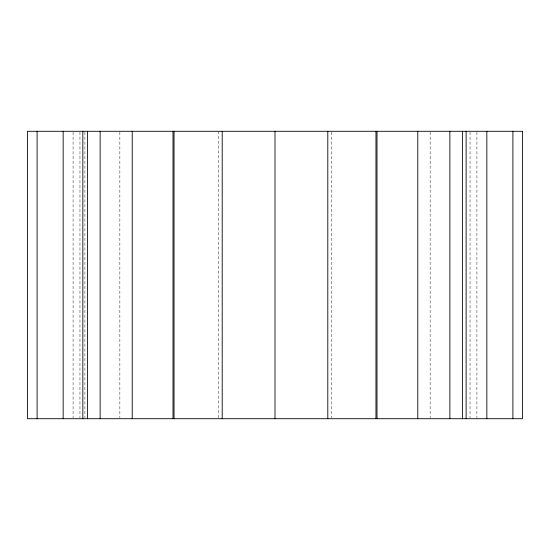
<?xml version="1.0" encoding="UTF-8"?>
<svg xmlns="http://www.w3.org/2000/svg" width="550" height="550" viewBox="0 0 550 550"><rect width="100%" height="100%" fill="white"/><g stroke="black" fill="none" stroke-linecap="round" stroke-linejoin="round"><path stroke-width="0.41" stroke-dasharray="2.75 2.06" d="M476.919 132.151L476.919 417.849M470.037 132.151L470.037 417.849M430.141 132.151L430.141 417.849M331.403 132.151L331.403 417.849M218.597 131.292L218.597 417.849M119.859 132.151L119.859 417.849M84.92 132.151L84.92 417.849M79.963 132.151L79.963 417.849M73.081 132.151L73.081 417.849"/><path stroke-width="0.82" d="M512.896 131.292L512.896 418.708M486.846 131.292L486.846 418.708M466.118 131.292L466.118 418.708M462.406 131.292L462.406 418.708M449.866 131.292L449.866 418.708M417.78 131.292L417.78 418.708M377.004 131.292L377.004 418.708M375.959 131.292L375.959 418.708M327.8 131.292L327.8 418.708M275 131.292L275 418.708M222.2 131.292L222.2 418.708M174.041 131.292L174.041 418.708M172.996 131.292L172.996 418.708M132.22 131.292L132.22 418.708M100.134 131.292L100.134 418.708M87.594 131.292L87.594 418.708M82.844 131.292L82.844 418.708M63.154 131.292L63.154 418.708M37.104 131.292L37.104 418.708M522.5 131.292L27.5 131.292L27.5 418.708L522.5 418.708L522.5 131.292"/></g></svg>
